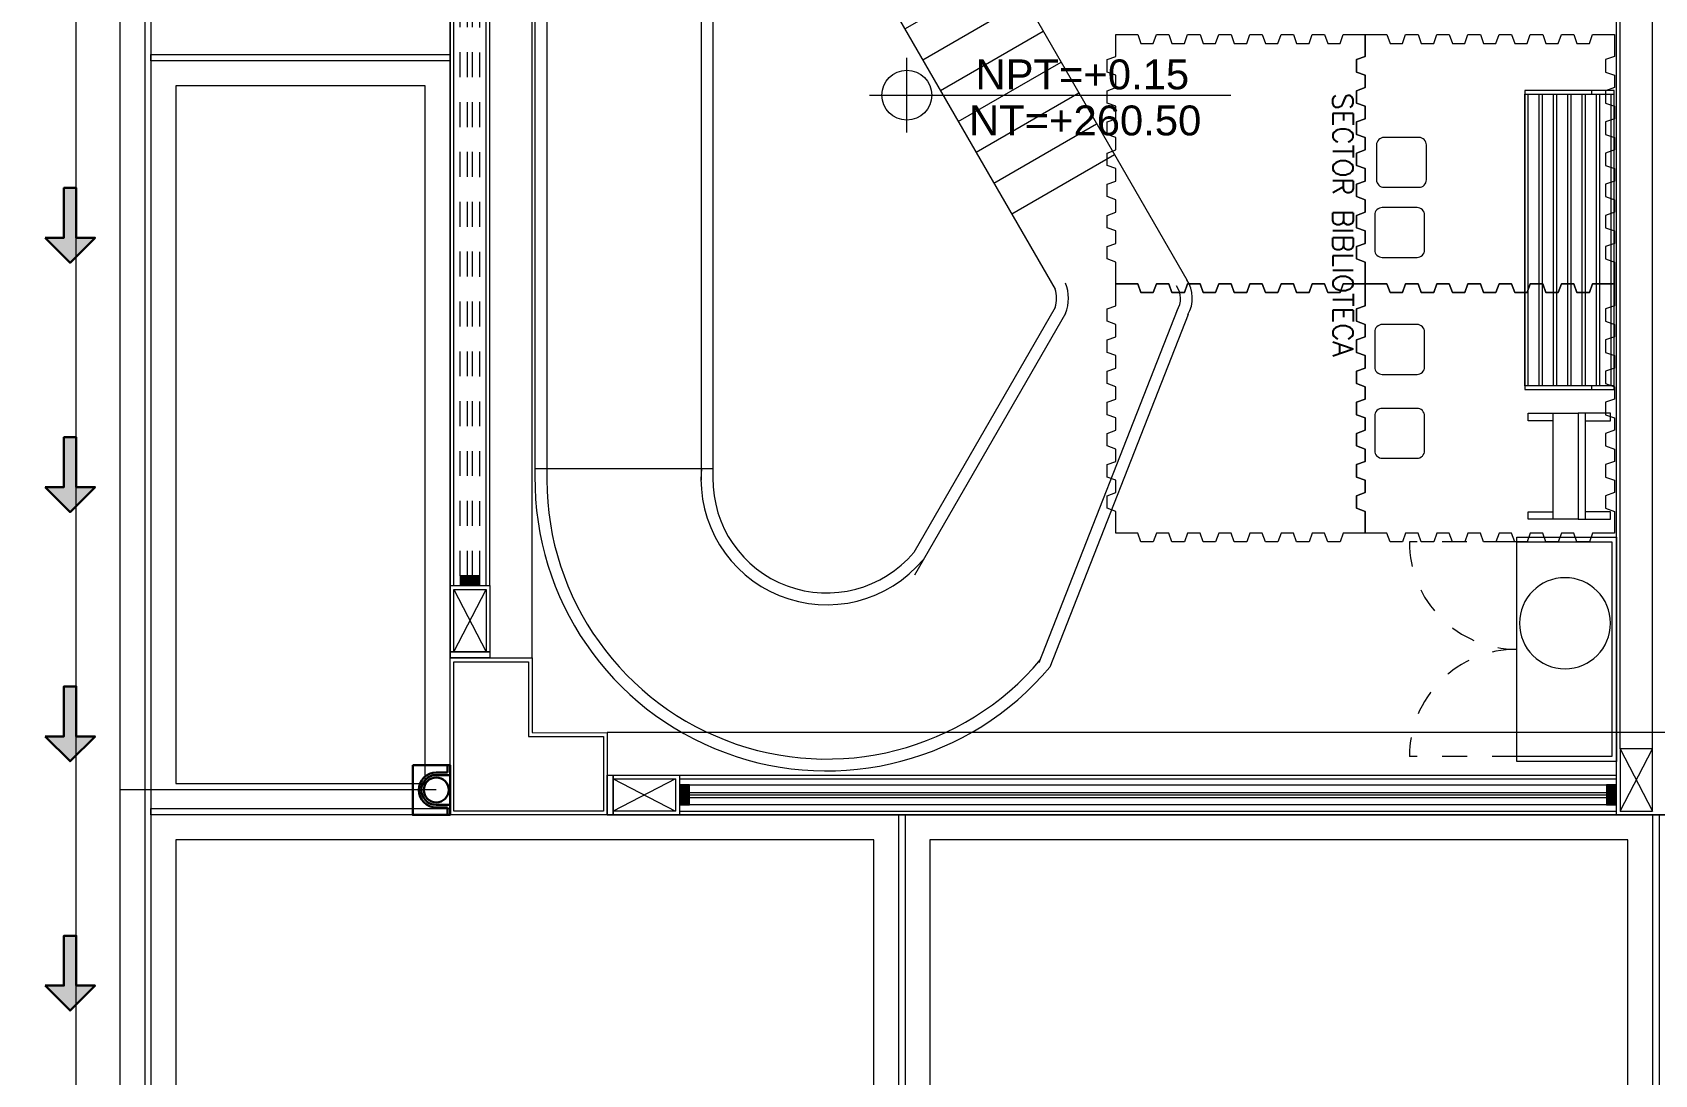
# Model space of a CAD drawing. Header units: metres. Extents: x 349075 to 349285, y 9281902 to 9282050.
# Drawn here: x 349133.6 to 349140.11, y 9281956.83 to 9281961.01 of the extents above; entities that cross this region are included whole.
import ezdxf

# ---------------------------------------------------------------- set-up
doc = ezdxf.new("R2010")
doc.units = ezdxf.units.M
doc.header["$LTSCALE"] = 0.25
for name, pattern in [('01 nivel$0$HIDDEN2', [0.1875, 0.125, -0.0625]), ('CONTINUA', [0]), ('DASHED2', [0.762, 0.635, -0.127])]:
    doc.linetypes.add(name, pattern=pattern)
for name, color, linetype, lineweight in [('.', 7, 'Continuous', 0), ('0_ CUNETAS', 151, 'Continuous', 5), ('0_VANOS', 30, 'Continuous', 9), ('ARQ-FONDO', 253, 'CONTINUOUS', 9), ('CUNETAS-RED', 5, 'CONTINUOUS', 18)]:
    doc.layers.add(name, color=color, linetype=linetype, lineweight=lineweight)
doc.styles.add('Arial', font='romans.shx', dxfattribs={"height": 0.75})
doc.styles.add('Arial_1', font='arial.ttf', dxfattribs={"height": 0.15})

# ---------------------------------------------------------------- blocks, each defined once
blk = doc.blocks.new('*U3844')
at = {"layer": '.', "lineweight": 30}
h = blk.add_hatch(color=1, dxfattribs=at)
h.dxf.hatch_style = 1
h.paths.add_polyline_path([(-0.025, -0.05), (-0.1, -0.05), (0, -0.15), (0.1, -0.05), (0.025, -0.05), (0.025, 0.15), (-0.025, 0.15)])
at = {"layer": '0_ CUNETAS', "color": 1, "lineweight": 30}
blk.add_lwpolyline([(-0.1, -0.05), (-0.025, -0.05), (-0.025, 0.15), (0.025, 0.15), (0.025, -0.05), (0.1, -0.05), (0, -0.15)], close=True, dxfattribs=at)
blk = doc.blocks.new('*U3817')
at = {"layer": '0_ CUNETAS', "color": 0, "linetype": 'ByBlock', "lineweight": -2, "transparency": 16777216}
for p in [(0, 31), (0, 30), (0, 29), (0, 28)]:
    blk.add_blockref('*U3844', p, dxfattribs=at)
blk = doc.blocks.new('red drenaje')
at = {"layer": 'CUNETAS-RED', "lineweight": 0}
for p, q in [((-16.98, 70.0281), (-16.98, 13.0932)), ((-17.08, 69.9051), (-17.08, 13.6))]:
    blk.add_line(p, q, dxfattribs=at)
blk.add_lwpolyline([(-17.48, 69.9051), (-17.08, 69.9051), (-17.08, 13.0932), (-17.48, 13.0932), (-17.48, 69.9051)], dxfattribs=at)
blk.add_blockref('*U3817', (-17.2796, 11.2374, 684.9178), dxfattribs=at)
blk = doc.blocks.new('tt')
at = {"layer": 'ARQ-FONDO'}
for p, q in [((1473.0541, 1208.7998), (1474.2241, 1208.7998)), ((1474.2241, 1208.7542), (1473.0541, 1208.7542))]:
    blk.add_line(p, q, dxfattribs=at)
for points in [[(1473.0391, 1208.8118), (1474.2391, 1208.8118), (1474.2391, 1208.4542), (1473.0391, 1208.4542)], [(1473.0391, 1208.8118), (1473.0541, 1208.8118), (1473.0541, 1208.4542), (1473.0391, 1208.4542)], [(1474.2241, 1208.8118), (1474.2391, 1208.8118), (1474.2391, 1208.4542), (1474.2241, 1208.4542)]]:
    blk.add_lwpolyline(points, close=True, dxfattribs=at)
for points in [[(1473.0541, 1208.7218), (1473.0391, 1208.7218)], [(1473.0541, 1208.7422), (1474.2241, 1208.7422)], [(1474.2241, 1208.6966), (1473.0541, 1208.6966)], [(1473.0541, 1208.6846), (1474.2241, 1208.6846)], [(1474.2391, 1208.7218), (1474.2241, 1208.7218)], [(1474.2241, 1208.639), (1473.0541, 1208.639)], [(1473.0541, 1208.627), (1474.2241, 1208.627)], [(1474.2241, 1208.5814), (1473.0541, 1208.5814)], [(1473.0541, 1208.5694), (1474.2241, 1208.5694)], [(1474.2241, 1208.5238), (1473.0541, 1208.5238)], [(1473.0541, 1208.5118), (1474.2241, 1208.5118)], [(1474.2241, 1208.4662), (1473.0541, 1208.4662)], [(1473.0541, 1208.4542), (1474.2241, 1208.4542)]]:
    blk.add_lwpolyline(points, dxfattribs=at)
blk = doc.blocks.new('gb h')
at = {"layer": 'ARQ-FONDO'}
for points in [[(28.1661, 7.7652), (28.1661, 7.8652), (28.1961, 7.8652), (28.1961, 7.7652)], [(28.5611, 7.7652), (28.5611, 7.8652), (28.5911, 7.8652), (28.5911, 7.7652)], [(28.1661, 7.6652), (28.1661, 7.7652), (28.5911, 7.7652), (28.5911, 7.6652)], [(28.1661, 7.6652), (28.1661, 7.6352), (28.5911, 7.6352), (28.5911, 7.6652), (28.1661, 7.6652)], [(28.1661, 7.6352), (28.1661, 7.5352), (28.1961, 7.5352), (28.1961, 7.6352)], [(28.5611, 7.6352), (28.5611, 7.5352), (28.5911, 7.5352), (28.5911, 7.6352)]]:
    blk.add_lwpolyline(points, dxfattribs=at)
blk = doc.blocks.new('mueble 6 cajones')
at = {"layer": 'ARQ-FONDO', "linetype": 'DASHED2', "ltscale": 0.5}
for p, q in [((0.019, -0.4), (0.019, -0.831)), ((0.8803, -0.3993), (0.8803, -0.8303))]:
    blk.add_line(p, q, dxfattribs=at)
at = {"layer": 'ARQ-FONDO'}
blk.add_lwpolyline([(0, 0), (0.9, 0), (0.9, -0.4), (0, -0.4)], close=True, dxfattribs=at)
blk.add_lwpolyline([(0.019, -0.4), (0.019, -0.019), (0.881, -0.019), (0.881, -0.4)], dxfattribs=at)
at = {"layer": 'ARQ-FONDO', "linetype": 'DASHED2', "ltscale": 0.5}
for centre, start, end in [((0.0197, -0.4007), 269.96059, 0.09513), ((0.8803, -0.4007), 179.90487, 270.03941)]:
    blk.add_arc(centre, 0.4303, start, end, dxfattribs=at)
blk = doc.blocks.new('EDTHH')
at = {"layer": 'ARQ-FONDO', "lineweight": 0, "elevation": -4952.9185}
for points in [[(-38.8866, 76.584), (-38.8866, 76.6715), (-38.9216, 76.684), (-38.9216, 76.734), (-38.8866, 76.7465), (-38.8866, 76.7965), (-38.9216, 76.809), (-38.9216, 76.859), (-38.8866, 76.8715), (-38.8866, 76.9215), (-38.9216, 76.934), (-38.9216, 76.984), (-38.8866, 76.9965), (-38.8866, 77.0465), (-38.9216, 77.059), (-38.9216, 77.084), (-38.9216, 77.109), (-38.8866, 77.1215), (-38.8866, 77.1715), (-38.9216, 77.184), (-38.9216, 77.234), (-38.8866, 77.2465), (-38.8866, 77.2965), (-38.9216, 77.309), (-38.9216, 77.359), (-38.8866, 77.3715), (-38.8866, 77.4215), (-38.9216, 77.434), (-38.9216, 77.484), (-38.8866, 77.4965), (-38.8866, 77.584), (-38.9741, 77.584), (-38.9866, 77.549), (-39.0366, 77.549), (-39.0491, 77.584), (-39.0991, 77.584), (-39.1116, 77.549), (-39.1616, 77.549), (-39.1741, 77.584), (-39.2241, 77.584), (-39.2366, 77.549), (-39.2866, 77.549), (-39.2991, 77.584), (-39.3491, 77.584), (-39.3616, 77.549), (-39.3866, 77.549), (-39.4116, 77.549), (-39.4241, 77.584), (-39.4741, 77.584), (-39.4866, 77.549), (-39.5366, 77.549), (-39.5491, 77.584), (-39.5991, 77.584), (-39.6116, 77.549), (-39.6616, 77.549), (-39.6741, 77.584), (-39.7241, 77.584), (-39.7366, 77.549), (-39.7866, 77.549), (-39.7991, 77.584), (-39.8866, 77.584), (-39.8866, 77.4965), (-39.9216, 77.484), (-39.9216, 77.434), (-39.8866, 77.4215), (-39.8866, 77.3715), (-39.9216, 77.359), (-39.9216, 77.309), (-39.8866, 77.2965), (-39.8866, 77.2465), (-39.9216, 77.234), (-39.9216, 77.184), (-39.8866, 77.1715), (-39.8866, 77.1215), (-39.9216, 77.109), (-39.9216, 77.084), (-39.9216, 77.059), (-39.8866, 77.0465), (-39.8866, 76.9965), (-39.9216, 76.984), (-39.9216, 76.934), (-39.8866, 76.9215), (-39.8866, 76.8715), (-39.9216, 76.859), (-39.9216, 76.809), (-39.8866, 76.7965), (-39.8866, 76.7465), (-39.9216, 76.734), (-39.9216, 76.684), (-39.8866, 76.6715), (-39.8866, 76.584), (-39.7991, 76.584), (-39.7866, 76.549), (-39.7366, 76.549), (-39.7241, 76.584), (-39.6741, 76.584), (-39.6616, 76.549), (-39.6116, 76.549), (-39.5991, 76.584), (-39.5491, 76.584), (-39.5366, 76.549), (-39.4866, 76.549), (-39.4741, 76.584), (-39.4241, 76.584), (-39.4116, 76.549), (-39.3866, 76.549), (-39.3616, 76.549), (-39.3491, 76.584), (-39.2991, 76.584), (-39.2866, 76.549), (-39.2366, 76.549), (-39.2241, 76.584), (-39.1741, 76.584), (-39.1616, 76.549), (-39.1116, 76.549), (-39.0991, 76.584), (-39.0491, 76.584), (-39.0366, 76.549), (-38.9866, 76.549), (-38.9741, 76.584)], [(-37.8866, 76.584), (-37.8866, 76.6715), (-37.9216, 76.684), (-37.9216, 76.734), (-37.8866, 76.7465), (-37.8866, 76.7965), (-37.9216, 76.809), (-37.9216, 76.859), (-37.8866, 76.8715), (-37.8866, 76.9215), (-37.9216, 76.934), (-37.9216, 76.984), (-37.8866, 76.9965), (-37.8866, 77.0465), (-37.9216, 77.059), (-37.9216, 77.084), (-37.9216, 77.109), (-37.8866, 77.1215), (-37.8866, 77.1715), (-37.9216, 77.184), (-37.9216, 77.234), (-37.8866, 77.2465), (-37.8866, 77.2965), (-37.9216, 77.309), (-37.9216, 77.359), (-37.8866, 77.3715), (-37.8866, 77.4215), (-37.9216, 77.434), (-37.9216, 77.484), (-37.8866, 77.4965), (-37.8866, 77.584), (-37.9741, 77.584), (-37.9866, 77.549), (-38.0366, 77.549), (-38.0491, 77.584), (-38.0991, 77.584), (-38.1116, 77.549), (-38.1616, 77.549), (-38.1741, 77.584), (-38.2241, 77.584), (-38.2366, 77.549), (-38.2866, 77.549), (-38.2991, 77.584), (-38.3491, 77.584), (-38.3616, 77.549), (-38.3866, 77.549), (-38.4116, 77.549), (-38.4241, 77.584), (-38.4741, 77.584), (-38.4866, 77.549), (-38.5366, 77.549), (-38.5491, 77.584), (-38.5991, 77.584), (-38.6116, 77.549), (-38.6616, 77.549), (-38.6741, 77.584), (-38.7241, 77.584), (-38.7366, 77.549), (-38.7866, 77.549), (-38.7991, 77.584), (-38.8866, 77.584), (-38.8866, 77.4965), (-38.9216, 77.484), (-38.9216, 77.434), (-38.8866, 77.4215), (-38.8866, 77.3715), (-38.9216, 77.359), (-38.9216, 77.309), (-38.8866, 77.2965), (-38.8866, 77.2465), (-38.9216, 77.234), (-38.9216, 77.184), (-38.8866, 77.1715), (-38.8866, 77.1215), (-38.9216, 77.109), (-38.9216, 77.084), (-38.9216, 77.059), (-38.8866, 77.0465), (-38.8866, 76.9965), (-38.9216, 76.984), (-38.9216, 76.934), (-38.8866, 76.9215), (-38.8866, 76.8715), (-38.9216, 76.859), (-38.9216, 76.809), (-38.8866, 76.7965), (-38.8866, 76.7465), (-38.9216, 76.734), (-38.9216, 76.684), (-38.8866, 76.6715), (-38.8866, 76.584), (-38.7991, 76.584), (-38.7866, 76.549), (-38.7366, 76.549), (-38.7241, 76.584), (-38.6741, 76.584), (-38.6616, 76.549), (-38.6116, 76.549), (-38.5991, 76.584), (-38.5491, 76.584), (-38.5366, 76.549), (-38.4866, 76.549), (-38.4741, 76.584), (-38.4241, 76.584), (-38.4116, 76.549), (-38.3866, 76.549), (-38.3616, 76.549), (-38.3491, 76.584), (-38.2991, 76.584), (-38.2866, 76.549), (-38.2366, 76.549), (-38.2241, 76.584), (-38.1741, 76.584), (-38.1616, 76.549), (-38.1116, 76.549), (-38.0991, 76.584), (-38.0491, 76.584), (-38.0366, 76.549), (-37.9866, 76.549), (-37.9741, 76.584)], [(-38.8866, 75.584), (-38.8866, 75.6715), (-38.9216, 75.684), (-38.9216, 75.734), (-38.8866, 75.7465), (-38.8866, 75.7965), (-38.9216, 75.809), (-38.9216, 75.859), (-38.8866, 75.8715), (-38.8866, 75.9215), (-38.9216, 75.934), (-38.9216, 75.984), (-38.8866, 75.9965), (-38.8866, 76.0465), (-38.9216, 76.059), (-38.9216, 76.084), (-38.9216, 76.109), (-38.8866, 76.1215), (-38.8866, 76.1715), (-38.9216, 76.184), (-38.9216, 76.234), (-38.8866, 76.2465), (-38.8866, 76.2965), (-38.9216, 76.309), (-38.9216, 76.359), (-38.8866, 76.3715), (-38.8866, 76.4215), (-38.9216, 76.434), (-38.9216, 76.484), (-38.8866, 76.4965), (-38.8866, 76.584), (-38.9741, 76.584), (-38.9866, 76.549), (-39.0366, 76.549), (-39.0491, 76.584), (-39.0991, 76.584), (-39.1116, 76.549), (-39.1616, 76.549), (-39.1741, 76.584), (-39.2241, 76.584), (-39.2366, 76.549), (-39.2866, 76.549), (-39.2991, 76.584), (-39.3491, 76.584), (-39.3616, 76.549), (-39.3866, 76.549), (-39.4116, 76.549), (-39.4241, 76.584), (-39.4741, 76.584), (-39.4866, 76.549), (-39.5366, 76.549), (-39.5491, 76.584), (-39.5991, 76.584), (-39.6116, 76.549), (-39.6616, 76.549), (-39.6741, 76.584), (-39.7241, 76.584), (-39.7366, 76.549), (-39.7866, 76.549), (-39.7991, 76.584), (-39.8866, 76.584), (-39.8866, 76.4965), (-39.9216, 76.484), (-39.9216, 76.434), (-39.8866, 76.4215), (-39.8866, 76.3715), (-39.9216, 76.359), (-39.9216, 76.309), (-39.8866, 76.2965), (-39.8866, 76.2465), (-39.9216, 76.234), (-39.9216, 76.184), (-39.8866, 76.1715), (-39.8866, 76.1215), (-39.9216, 76.109), (-39.9216, 76.084), (-39.9216, 76.059), (-39.8866, 76.0465), (-39.8866, 75.9965), (-39.9216, 75.984), (-39.9216, 75.934), (-39.8866, 75.9215), (-39.8866, 75.8715), (-39.9216, 75.859), (-39.9216, 75.809), (-39.8866, 75.7965), (-39.8866, 75.7465), (-39.9216, 75.734), (-39.9216, 75.684), (-39.8866, 75.6715), (-39.8866, 75.584), (-39.7991, 75.584), (-39.7866, 75.549), (-39.7366, 75.549), (-39.7241, 75.584), (-39.6741, 75.584), (-39.6616, 75.549), (-39.6116, 75.549), (-39.5991, 75.584), (-39.5491, 75.584), (-39.5366, 75.549), (-39.4866, 75.549), (-39.4741, 75.584), (-39.4241, 75.584), (-39.4116, 75.549), (-39.3866, 75.549), (-39.3616, 75.549), (-39.3491, 75.584), (-39.2991, 75.584), (-39.2866, 75.549), (-39.2366, 75.549), (-39.2241, 75.584), (-39.1741, 75.584), (-39.1616, 75.549), (-39.1116, 75.549), (-39.0991, 75.584), (-39.0491, 75.584), (-39.0366, 75.549), (-38.9866, 75.549), (-38.9741, 75.584)], [(-37.8866, 75.584), (-37.8866, 75.6715), (-37.9216, 75.684), (-37.9216, 75.734), (-37.8866, 75.7465), (-37.8866, 75.7965), (-37.9216, 75.809), (-37.9216, 75.859), (-37.8866, 75.8715), (-37.8866, 75.9215), (-37.9216, 75.934), (-37.9216, 75.984), (-37.8866, 75.9965), (-37.8866, 76.0465), (-37.9216, 76.059), (-37.9216, 76.084), (-37.9216, 76.109), (-37.8866, 76.1215), (-37.8866, 76.1715), (-37.9216, 76.184), (-37.9216, 76.234), (-37.8866, 76.2465), (-37.8866, 76.2965), (-37.9216, 76.309), (-37.9216, 76.359), (-37.8866, 76.3715), (-37.8866, 76.4215), (-37.9216, 76.434), (-37.9216, 76.484), (-37.8866, 76.4965), (-37.8866, 76.584), (-37.9741, 76.584), (-37.9866, 76.549), (-38.0366, 76.549), (-38.0491, 76.584), (-38.0991, 76.584), (-38.1116, 76.549), (-38.1616, 76.549), (-38.1741, 76.584), (-38.2241, 76.584), (-38.2366, 76.549), (-38.2866, 76.549), (-38.2991, 76.584), (-38.3491, 76.584), (-38.3616, 76.549), (-38.3866, 76.549), (-38.4116, 76.549), (-38.4241, 76.584), (-38.4741, 76.584), (-38.4866, 76.549), (-38.5366, 76.549), (-38.5491, 76.584), (-38.5991, 76.584), (-38.6116, 76.549), (-38.6616, 76.549), (-38.6741, 76.584), (-38.7241, 76.584), (-38.7366, 76.549), (-38.7866, 76.549), (-38.7991, 76.584), (-38.8866, 76.584), (-38.8866, 76.4965), (-38.9216, 76.484), (-38.9216, 76.434), (-38.8866, 76.4215), (-38.8866, 76.3715), (-38.9216, 76.359), (-38.9216, 76.309), (-38.8866, 76.2965), (-38.8866, 76.2465), (-38.9216, 76.234), (-38.9216, 76.184), (-38.8866, 76.1715), (-38.8866, 76.1215), (-38.9216, 76.109), (-38.9216, 76.084), (-38.9216, 76.059), (-38.8866, 76.0465), (-38.8866, 75.9965), (-38.9216, 75.984), (-38.9216, 75.934), (-38.8866, 75.9215), (-38.8866, 75.8715), (-38.9216, 75.859), (-38.9216, 75.809), (-38.8866, 75.7965), (-38.8866, 75.7465), (-38.9216, 75.734), (-38.9216, 75.684), (-38.8866, 75.6715), (-38.8866, 75.584), (-38.7991, 75.584), (-38.7866, 75.549), (-38.7366, 75.549), (-38.7241, 75.584), (-38.6741, 75.584), (-38.6616, 75.549), (-38.6116, 75.549), (-38.5991, 75.584), (-38.5491, 75.584), (-38.5366, 75.549), (-38.4866, 75.549), (-38.4741, 75.584), (-38.4241, 75.584), (-38.4116, 75.549), (-38.3866, 75.549), (-38.3616, 75.549), (-38.3491, 75.584), (-38.2991, 75.584), (-38.2866, 75.549), (-38.2366, 75.549), (-38.2241, 75.584), (-38.1741, 75.584), (-38.1616, 75.549), (-38.1116, 75.549), (-38.0991, 75.584), (-38.0491, 75.584), (-38.0366, 75.549), (-37.9866, 75.549), (-37.9741, 75.584)]]:
    blk.add_lwpolyline(points, close=True, dxfattribs=at)
for points in [[(-39.4161, 76.6225), (-39.5561, 76.6225, -0.414214), (-39.5861, 76.6525), (-39.5861, 76.7925, -0.414214), (-39.5561, 76.8225), (-39.4161, 76.8225, -0.414214), (-39.3861, 76.7925), (-39.3861, 76.6525, -0.414214)], [(-39.0796, 76.6225), (-39.2196, 76.6225, -0.414214), (-39.2496, 76.6525), (-39.2496, 76.7925, -0.414214), (-39.2196, 76.8225), (-39.0796, 76.8225, -0.414214), (-39.0496, 76.7925), (-39.0496, 76.6525, -0.414214)], [(-38.6103, 76.6225), (-38.7503, 76.6225, -0.414214), (-38.7803, 76.6525), (-38.7803, 76.7925, -0.414214), (-38.7503, 76.8225), (-38.6103, 76.8225, -0.414214), (-38.5803, 76.7925), (-38.5803, 76.6525, -0.414214)], [(-38.3291, 76.6296), (-38.4691, 76.6296, -0.414214), (-38.4991, 76.6596), (-38.4991, 76.7996, -0.414214), (-38.4691, 76.8296), (-38.3291, 76.8296, -0.414214), (-38.2991, 76.7996), (-38.2991, 76.6596, -0.414214)]]:
    blk.add_lwpolyline(points, format="xyb", close=True, dxfattribs=at)
at = {"layer": 'ARQ-FONDO', "lineweight": 0}
blk.add_circle((-40.248, 77.3859), 0.1826, dxfattribs=at)
at = {"layer": 'ARQ-FONDO', "lineweight": 0, "xscale": -1}
blk.add_blockref('mueble 6 cajones', (-39.9023, 77.5925, -0.1801), dxfattribs=at)
at = {"layer": 'ARQ-FONDO', "linetype": 'ByBlock', "lineweight": 0}
blk.add_blockref('tt', (-1512.3496, -1131.2293, -0.1801), dxfattribs=at)
at = {"layer": 'ARQ-FONDO', "lineweight": 0, "xscale": -1, "rotation": 180}
blk.add_blockref('gb h', (-67.9968, 85.1034, 0.7814), dxfattribs=at)
blk = doc.blocks.new('GUSANO')
at = {"layer": 'ARQ-FONDO', "lineweight": 0}
for p, q in [((3971.198, 1583.563), (3974.356, 1584.04)), ((3971.213, 1583.464), (3974.371, 1583.941)), ((3969.29, 1580.532), (3970.95, 1583.408)), ((3971.706, 1582.663), (3974.253, 1582.663)), ((3971.706, 1582.563), (3974.091, 1582.563)), ((3970.156, 1580.032), (3971.572, 1582.485)), ((3971.206, 1581.851), (3970.34, 1582.351)), ((3971.056, 1581.591), (3970.19, 1582.091)), ((3970.906, 1581.331), (3970.04, 1581.831)), ((3970.756, 1581.071), (3969.89, 1581.571)), ((3970.606, 1580.812), (3969.74, 1581.312)), ((3970.456, 1580.552), (3969.59, 1581.052)), ((3970.306, 1580.292), (3969.44, 1580.792)), ((3970.863, 1578.743), (3974.41, 1580.791)), ((3970.913, 1578.657), (3974.46, 1580.705)), ((3974.327, 1580.743), (3975.077, 1579.444)), ((3970.156, 1580.032), (3969.29, 1580.532)), ((3971.563, 1577.531), (3975.115, 1579.582)), ((3971.613, 1577.444), (3975.165, 1579.495)), ((3969.215, 1578.197), (3970.688, 1579.047)), ((3970.688, 1579.047), (3971.788, 1577.141)), ((3969.352, 1578.16), (3970.651, 1578.91)), ((3970.651, 1578.91), (3971.651, 1577.178)), ((3969.215, 1578.197), (3970.315, 1576.291)), ((3969.352, 1578.16), (3970.352, 1576.428)), ((3970.315, 1576.291), (3971.788, 1577.141)), ((3970.352, 1576.428), (3971.651, 1577.178))]:
    blk.add_line(p, q, dxfattribs=at)
for centre, radius, start, end in [((3973.922, 1581.618), 2.46, 299.4405, 79.8299), ((3973.922, 1581.618), 2.36, 297.9035, 79.8299), ((3971.198, 1583.287), 0.275, 90, 154.059), ((3971.206, 1583.277), 0.188, 87.67, 154.4309), ((3971.75, 1582.332), 0.334, 97.64, 142.5541), ((3971.762, 1582.312), 0.257, 102.5906, 137.7286), ((3973.922, 1581.618), 0.96, 299.4405, 79.8299), ((3973.922, 1581.618), 1.06, 295.3287, 80.3226)]:
    blk.add_arc(centre, radius, start, end, dxfattribs=at)
blk = doc.blocks.new('*U1795')
at = {"linetype": 'Continuous', "true_color": 0xbebebe}
for points in [[(3032.1314, 1351.1888), (3032.1314, 1351.2688), (3032.1714, 1351.2688), (3032.1714, 1351.1888)], [(3035.4917, 1351.1888), (3035.4917, 1351.2688), (3035.5317, 1351.2688), (3035.5317, 1351.1888)]]:
    blk.add_hatch(color=9, dxfattribs=at).paths.add_polyline_path(points)
at = {"layer": '0_VANOS', "linetype": 'Continuous'}
for p, q in [((3032.1314, 1351.2688), (3032.1714, 1351.2688)), ((3032.1314, 1351.2688), (3032.1314, 1351.1888)), ((3032.1714, 1351.2688), (3032.1714, 1351.1888)), ((3035.4917, 1351.1888), (3035.4917, 1351.2688)), ((3035.4917, 1351.2688), (3035.5317, 1351.2688)), ((3035.5317, 1351.2688), (3035.5317, 1351.1888)), ((3032.1714, 1351.1888), (3032.1314, 1351.1888)), ((3035.5317, 1351.1888), (3035.4917, 1351.1888))]:
    blk.add_line(p, q, dxfattribs=at)
at = {"layer": '0_VANOS', "linetype": '01 nivel$0$HIDDEN2', "ltscale": 0.5}
for p, q in [((3032.1708, 1351.2688), (3035.4911, 1351.2688)), ((3032.1714, 1351.2388), (3035.4917, 1351.2388)), ((3032.1714, 1351.2188), (3035.4917, 1351.2188)), ((3032.1714, 1351.1888), (3035.4917, 1351.1888))]:
    blk.add_line(p, q, dxfattribs=at)
at = {"layer": '0_VANOS', "linetype": '01 nivel$0$HIDDEN2'}
blk.add_line((3035.4917, 1351.2688), (3035.5317, 1351.2688), dxfattribs=at)
blk = doc.blocks.new('*U1787')
at = {"linetype": 'Continuous', "lineweight": 0, "true_color": 0xbebebe}
for points in [[(3037.2524, 1360.5431), (3037.2124, 1360.5431), (3037.2124, 1360.4631), (3037.2524, 1360.4631)], [(3040.9724, 1360.5431), (3040.9324, 1360.5431), (3040.9324, 1360.4631), (3040.9724, 1360.4631)]]:
    blk.add_hatch(color=9, dxfattribs=at).paths.add_polyline_path(points)
at = {"layer": '0_VANOS', "linetype": 'Continuous'}
for p, q in [((3037.2524, 1360.5131), (3040.9324, 1360.5131)), ((3037.2524, 1360.5031), (3040.9324, 1360.5031)), ((3037.2524, 1360.4931), (3040.9324, 1360.4931))]:
    blk.add_line(p, q, dxfattribs=at)
for points in [[(3037.2124, 1360.5431), (3037.2124, 1360.4631), (3037.2524, 1360.4631), (3037.2524, 1360.5431)], [(3037.2524, 1360.5431), (3040.9324, 1360.5431), (3040.9324, 1360.4631), (3037.2524, 1360.4631)], [(3040.9324, 1360.5431), (3040.9324, 1360.4631), (3040.9724, 1360.4631), (3040.9724, 1360.5431)]]:
    blk.add_lwpolyline(points, close=True, dxfattribs=at)
blk = doc.blocks.new('montante')
at = {"layer": 'ARQ-FONDO', "lineweight": 30}
for p, q in [((0, 0.07), (0.0455, 0.07)), ((0.0455, 0.07), (0.0455, 0.095)), ((0, 0.06), (0.0555, 0.06)), ((0, -0.06), (0.0555, -0.06)), ((0, -0.07), (0.0455, -0.07)), ((0.0455, -0.07), (0.0455, -0.095))]:
    blk.add_line(p, q, dxfattribs=at)
blk.add_lwpolyline([(-0.0945, 0.1), (-0.0945, -0.1), (0.0555, -0.1), (0.0555, 0.1)], close=True, dxfattribs=at)
blk.add_circle((0, 0), 0.05, dxfattribs=at)
for centre, radius, start, end in [((0, 0), 0.07, 90, 270), ((0.0505, 0.095), 0.005, 0, 180), ((0, 0), 0.06, 90, 270), ((0.0505, -0.095), 0.005, 180, 0)]:
    blk.add_arc(centre, radius, start, end, dxfattribs=at)
blk = doc.blocks.new('Cotas de elevación - M_Cota de elevación - Destino rellenado-517392-Nivel 1')
at = {"layer": 'ARQ-FONDO'}
for p, q in [((0, -0.0015), (0, 0.0015)), ((-0.0015, 0), (0.013, 0))]:
    blk.add_line(p, q, dxfattribs=at)
blk.add_circle((0, 0), 0.001, dxfattribs=at)
blk = doc.blocks.new('bloque sum pg')
at = {"layer": 'ARQ-FONDO'}
for p, q in [((-11.15, -30.83, -20.5486), (-11.15, -25.03, -20.5486)), ((-11.135, -30.565, -20.5486), (-11.135, -25.015, -20.5486)), ((-11.005, -30.565, -20.5486), (-11.005, -25.015, -20.5486)), ((-15.83, -29.9103, -20.5486), (-15.83, -26.51, -20.5486)), ((-15.815, -29.9103, -20.5486), (-15.815, -26.51, -20.5486)), ((-15.685, -29.9103, -20.5486), (-15.685, -26.51, -20.5486)), ((-15.67, -29.9103, -20.5486), (-15.67, -26.51, -20.5486)), ((-15.815, -29.9253, -705.4664), (-15.685, -30.1753, -705.4664)), ((-15.815, -30.1753, -705.4664), (-15.685, -29.9253, -705.4664)), ((-11.135, -30.815, 729.0485), (-11.005, -30.565, 729.0485)), ((-11.135, -30.565, 729.0485), (-11.005, -30.815, 729.0485)), ((-14.925, -30.685, -705.4664), (-15.175, -30.815, -705.4664)), ((-15.175, -30.685, -705.4664), (-14.925, -30.815, -705.4664)), ((-14.91, -30.67, -705.4664), (-11.15, -30.67, -20.5486)), ((-14.91, -30.685, -705.4664), (-11.15, -30.685, -20.5486)), ((-11.15, -30.83, -20.5486), (-11.15, -30.67, -20.5486)), ((-14.91, -30.815, -705.4664), (-11.15, -30.815, -20.5486)), ((-14.91, -30.83, -705.4664), (-11.15, -30.83, -20.5486)), ((-11.15, -30.83, -20.5486), (-10.99, -30.83, -20.5486))]:
    blk.add_line(p, q, dxfattribs=at)
at = {"layer": 'ARQ-FONDO', "ltscale": 0.7}
blk.add_lwpolyline([(-17.33, 0), (0, 0), (0, -32.33), (-17.33, -32.33)], close=True, dxfattribs=at)
at = {"layer": 'ARQ-FONDO', "ltscale": 0.7, "elevation": -705.4664}
for points in [[(-15.5, -2.1297), (-15.83, -2.1297), (-15.83, -30.2003), (-15.5, -30.2003)], [(-2.13, -30.83), (-2.13, -30.5), (-15.2, -30.5), (-15.2, -30.83)]]:
    blk.add_lwpolyline(points, close=True, dxfattribs=at)
at = {"layer": 'ARQ-FONDO'}
for points, elevation in [([(-15.83, -30.1753), (-15.83, -29.9103), (-15.67, -29.9103), (-15.67, -30.1753)], -705.4664), ([(-15.815, -30.1753), (-15.815, -29.9253), (-15.685, -29.9253), (-15.685, -30.1753)], -705.4664), ([(-15.83, -30.2003), (-15.83, -30.1753), (-15.67, -30.1753), (-15.67, -30.2003)], -705.4664), ([(-15.2, -30.8303), (-15.83, -30.83), (-15.83, -30.2003), (-15.5, -30.2003), (-15.5, -30.5), (-15.2, -30.5003)], -705.4664), ([(-11.135, -30.565), (-11.135, -30.815), (-11.005, -30.815), (-11.005, -30.565)], 729.0485), ([(-15.2, -30.67), (-15.175, -30.67), (-15.175, -30.83), (-15.2, -30.83)], -705.4664), ([(-15.175, -30.67), (-14.91, -30.67), (-14.91, -30.83), (-15.175, -30.83)], -705.4664), ([(-15.175, -30.685), (-14.925, -30.685), (-14.925, -30.815), (-15.175, -30.815)], -705.4664)]:
    blk.add_lwpolyline(points, close=True, dxfattribs=dict(at, elevation=elevation))
at = {"layer": 'ARQ-FONDO', "elevation": -705.4664}
blk.add_lwpolyline([(-15.215, -30.8153), (-15.815, -30.815), (-15.815, -30.2153), (-15.515, -30.2153), (-15.515, -30.515), (-15.215, -30.5153), (-15.215, -30.8153)], dxfattribs=at)
at = {"layer": 'ARQ-FONDO', "xscale": 0.4759161868435626, "yscale": 0.4759161868435626, "zscale": 0.4759161868435626, "rotation": 240.0000000000011}
blk.add_blockref('GUSANO', (279.4355, 1984.7499, -705.4664), dxfattribs=at)
at = {"layer": 'ARQ-FONDO', "xscale": -1, "rotation": 270}
for name, p in [('*U1795', (-1366.9788, -3062.0417, -705.4664)), ('EDTHH', (-88.7425, 10.1869, -20.3686))]:
    blk.add_blockref(name, p, dxfattribs=at)
at = {"layer": 'ARQ-FONDO', "xscale": 99.99999999999991, "yscale": 99.99999999999991, "zscale": 99.99999999999991}
blk.add_blockref('Cotas de elevación - M_Cota de elevación - Destino rellenado-517392-Nivel 1', (-13.9977, -27.9426, -705.4664), dxfattribs=at)
at = {"layer": 'ARQ-FONDO', "lineweight": 0}
blk.add_blockref('montante', (-15.8855, -30.73, -705.4664), dxfattribs=at)
at = {"layer": 'ARQ-FONDO'}
blk.add_blockref('*U1787', (-3052.1224, -1391.2531, -705.4664), dxfattribs=at)
at = {"layer": 'ARQ-FONDO', "char_height": 0.12, "width": 0.902142, "attachment_point": 1, "line_spacing_factor": 0.941778, "style": 'Arial_1'}
for s, insert in [('NPT=+0.15', (-13.722, -27.7992, -705.4664)), ('NT=+260.50', (-13.7478, -27.9839, -705.4664))]:
    blk.add_mtext(s, dxfattribs=dict(at, insert=insert))
at = {"layer": 'ARQ-FONDO', "linetype": 'CONTINUA', "lineweight": 20, "insert": (-12.2071, -27.9329, -4973.2871), "char_height": 0.080809, "width": 2.049488, "attachment_point": 1, "rotation": 270.0005, "style": 'Arial'}
blk.add_mtext('SECTOR BIBLIOTECA', dxfattribs=at)
blk = doc.blocks.new('JUNTA VEREDA')
at = {"layer": 'ARQ-FONDO'}
blk.add_lwpolyline([(-0.0133, 1.2), (0.0121, 1.2), (0.0121, 0), (-0.0133, 0)], close=True, dxfattribs=at)
blk = doc.blocks.new('verda sum pg')
at = {"layer": 'ARQ-FONDO'}
for points, elevation in [([(0, -31.33), (16.73, -31.33), (16.73, 0), (0, 0)], 684.9178), ([(1.2, -30.1046), (1.2, -27.1046), (0, -27.1046), (0, -30.1046)], 0), ([(1.1, -30.0046), (1.1, -27.2046), (0.1, -27.2046), (0.1, -30.0046)], 0), ([(0, -31.33), (3, -31.33), (3, -30.13), (0, -30.13)], 0), ([(3.0254, -31.33), (6.0254, -31.33), (6.0254, -30.13), (3.0254, -30.13)], 0), ([(0.1, -31.23), (2.9, -31.23), (2.9, -30.23), (0.1, -30.23)], 0), ([(3.1254, -31.23), (5.9254, -31.23), (5.9254, -30.23), (3.1254, -30.23)], 0)]:
    blk.add_lwpolyline(points, close=True, dxfattribs=dict(at, elevation=elevation))
blk.add_lwpolyline([(1.2, -27.0792), (1.2, -24.0792), (0, -24.0792), (0, -27.0792)], close=True, dxfattribs=at)
at = {"layer": 'ARQ-FONDO', "rotation": 90}
for p in [(1.2, -27.0913), (1.2, -30.1167, 0)]:
    blk.add_blockref('JUNTA VEREDA', p, dxfattribs=at)
at = {"layer": 'ARQ-FONDO'}
for p in [(3.0133, -31.33, 0), (6.0387, -31.33, 0)]:
    blk.add_blockref('JUNTA VEREDA', p, dxfattribs=at)

msp = doc.modelspace()

# ---------------------------------------------------------------- linework, layer by layer
at = {"layer": 'ARQ-FONDO', "lineweight": 0}
msp.add_line((349135.2242, 9281957.9745), (349133.9547, 9281957.9745), dxfattribs=at)
at = {"layer": 'ARQ-FONDO', "elevation": 705.4664}
msp.add_lwpolyline([(349135.2797, 9281987.2045), (349149.6097, 9281987.2045), (349149.6097, 9281957.8745), (349135.2797, 9281957.8745)], close=True, dxfattribs=at)

# ---------------------------------------------------------------- block references
at = {"layer": 'ARQ-FONDO', "lineweight": 5}
for name, p in [('bloque sum pg', (349151.1097, 9281988.7037, 705.4664)), ('verda sum pg', (349134.0797, 9281988.0037))]:
    msp.add_blockref(name, p, dxfattribs=at)
at = {"layer": 'CUNETAS-RED', "lineweight": 30}
msp.add_blockref('red drenaje', (349151.0347, 9281918.0014), dxfattribs=at)

doc.saveas('drawing.dxf')
